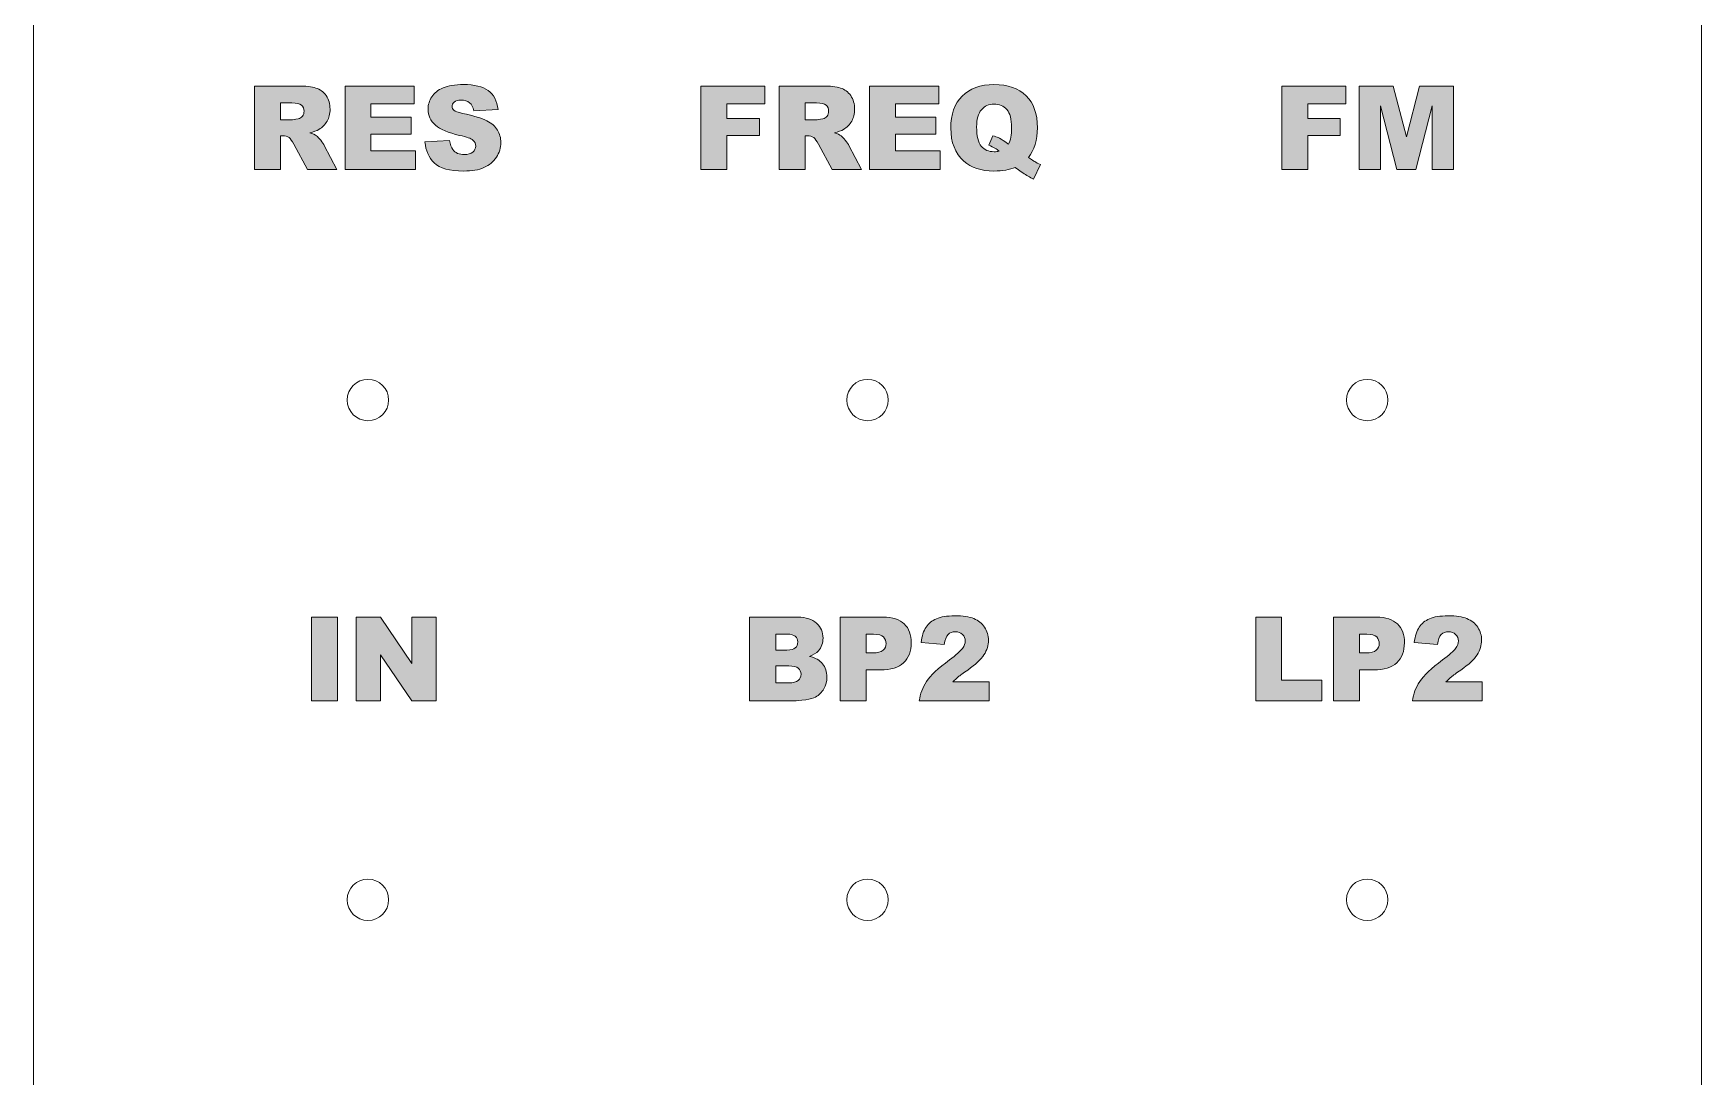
# Model space of a CAD drawing. Header units: inches. Extents: x 85 to 125, y -208 to -80.
# Drawn here: x 84.81 to 125.11, y -183.13 to -157.93 of the extents above; entities that cross this region are included whole.
import ezdxf

# ---------------------------------------------------------------- set-up
doc = ezdxf.new("R2010")
doc.units = ezdxf.units.IN
doc.header["$MEASUREMENT"] = 0
doc.layers.add('cut rectangle', color=7, linetype='Continuous')
doc.layers.add('drawing', color=7, linetype='Continuous')

# ---------------------------------------------------------------- blocks, each defined once
blk = doc.blocks.new('block 7')
at = {"layer": 'drawing', "true_color": 0x1c1c1b}
h = blk.add_hatch(color=250, dxfattribs=at)
h.dxf.hatch_style = 2
h.paths.add_polyline_path([(91.528, -172.034), (92.153, -172.034), (92.153, -174.054), (91.528, -174.054)])
h = blk.add_hatch(color=250, dxfattribs=at)
h.dxf.hatch_style = 2
h.paths.add_polyline_path([(92.605, -172.034), (93.188, -172.034), (93.949, -173.152), (93.949, -172.034), (94.537, -172.034), (94.537, -174.054), (93.949, -174.054), (93.192, -172.945), (93.192, -174.054), (92.605, -174.054)])
at = {"layer": 'drawing', "lineweight": 0}
for points in [[(91.528, -172.034), (92.153, -172.034), (92.153, -174.054), (91.528, -174.054), (91.528, -172.034)], [(92.605, -172.034), (93.188, -172.034), (93.949, -173.152), (93.949, -172.034), (94.537, -172.034), (94.537, -174.054), (93.949, -174.054), (93.192, -172.945), (93.192, -174.054), (92.605, -174.054), (92.605, -172.034)]]:
    blk.add_lwpolyline(points, dxfattribs=at)
blk = doc.blocks.new('block 8')
at = {"layer": 'drawing', "true_color": 0x1c1c1b}
h = blk.add_hatch(color=250, dxfattribs=at)
h.dxf.hatch_style = 2
edge = h.paths.add_edge_path()
edge.add_spline(control_points=[(102.108, -172.034), (102.108, -172.034), (103.277, -172.034), (103.277, -172.034), (103.472, -172.034), (103.621, -172.083), (103.726, -172.179), (103.83, -172.275), (103.882, -172.395), (103.882, -172.537), (103.882, -172.657), (103.845, -172.759), (103.77, -172.845), (103.721, -172.901), (103.648, -172.947), (103.553, -172.98), (103.698, -173.014), (103.805, -173.074), (103.873, -173.159), (103.941, -173.245), (103.976, -173.351), (103.976, -173.48), (103.976, -173.585), (103.951, -173.679), (103.903, -173.762), (103.854, -173.846), (103.787, -173.912), (103.703, -173.961), (103.651, -173.991), (103.571, -174.013), (103.466, -174.027), (103.325, -174.045), (103.232, -174.054), (103.186, -174.054), (103.186, -174.054), (102.108, -174.054), (102.108, -174.054), (102.108, -174.054), (102.108, -172.034), (102.108, -172.034)], knot_values=[0, 0, 0, 0, 1, 1, 1, 2, 2, 2, 3, 3, 3, 4, 4, 4, 5, 5, 5, 6, 6, 6, 7, 7, 7, 8, 8, 8, 9, 9, 9, 10, 10, 10, 11, 11, 11, 12, 12, 12, 13, 13, 13, 13], degree=3, periodic=1)
edge = h.paths.add_edge_path()
edge.add_spline(control_points=[(102.738, -172.827), (102.738, -172.827), (103.01, -172.827), (103.01, -172.827), (103.107, -172.827), (103.175, -172.81), (103.213, -172.776), (103.251, -172.743), (103.27, -172.694), (103.27, -172.631), (103.27, -172.572), (103.251, -172.526), (103.213, -172.493), (103.175, -172.46), (103.108, -172.444), (103.014, -172.444), (103.014, -172.444), (102.738, -172.444), (102.738, -172.444), (102.738, -172.444), (102.738, -172.827), (102.738, -172.827)], knot_values=[0, 0, 0, 0, 1, 1, 1, 2, 2, 2, 3, 3, 3, 4, 4, 4, 5, 5, 5, 6, 6, 6, 7, 7, 7, 7], degree=3, periodic=1)
edge = h.paths.add_edge_path()
edge.add_spline(control_points=[(102.738, -173.62), (102.738, -173.62), (103.057, -173.62), (103.057, -173.62), (103.164, -173.62), (103.24, -173.601), (103.284, -173.563), (103.328, -173.525), (103.35, -173.474), (103.35, -173.41), (103.35, -173.35), (103.328, -173.302), (103.285, -173.266), (103.241, -173.229), (103.165, -173.211), (103.055, -173.211), (103.055, -173.211), (102.738, -173.211), (102.738, -173.211), (102.738, -173.211), (102.738, -173.62), (102.738, -173.62)], knot_values=[0, 0, 0, 0, 1, 1, 1, 2, 2, 2, 3, 3, 3, 4, 4, 4, 5, 5, 5, 6, 6, 6, 7, 7, 7, 7], degree=3, periodic=1)
h = blk.add_hatch(color=250, dxfattribs=at)
h.dxf.hatch_style = 2
edge = h.paths.add_edge_path()
edge.add_spline(control_points=[(104.3, -172.034), (104.3, -172.034), (105.337, -172.034), (105.337, -172.034), (105.563, -172.034), (105.733, -172.088), (105.845, -172.196), (105.958, -172.303), (106.014, -172.456), (106.014, -172.654), (106.014, -172.858), (105.953, -173.018), (105.83, -173.133), (105.707, -173.247), (105.52, -173.305), (105.268, -173.305), (105.268, -173.305), (104.927, -173.305), (104.927, -173.305), (104.927, -173.305), (104.927, -174.054), (104.927, -174.054), (104.927, -174.054), (104.3, -174.054), (104.3, -174.054), (104.3, -174.054), (104.3, -172.034), (104.3, -172.034)], knot_values=[0, 0, 0, 0, 1, 1, 1, 2, 2, 2, 3, 3, 3, 4, 4, 4, 5, 5, 5, 6, 6, 6, 7, 7, 7, 8, 8, 8, 9, 9, 9, 9], degree=3, periodic=1)
edge = h.paths.add_edge_path()
edge.add_spline(control_points=[(104.927, -172.896), (104.927, -172.896), (105.08, -172.896), (105.08, -172.896), (105.2, -172.896), (105.284, -172.875), (105.333, -172.833), (105.382, -172.791), (105.406, -172.737), (105.406, -172.672), (105.406, -172.609), (105.385, -172.555), (105.343, -172.511), (105.301, -172.467), (105.221, -172.445), (105.104, -172.445), (105.104, -172.445), (104.927, -172.445), (104.927, -172.445), (104.927, -172.445), (104.927, -172.896), (104.927, -172.896)], knot_values=[0, 0, 0, 0, 1, 1, 1, 2, 2, 2, 3, 3, 3, 4, 4, 4, 5, 5, 5, 6, 6, 6, 7, 7, 7, 7], degree=3, periodic=1)
h = blk.add_hatch(color=250, dxfattribs=at)
h.dxf.hatch_style = 2
edge = h.paths.add_edge_path()
edge.add_spline(control_points=[(107.892, -174.054), (107.892, -174.054), (106.208, -174.054), (106.208, -174.054), (106.227, -173.888), (106.286, -173.732), (106.384, -173.585), (106.482, -173.439), (106.665, -173.266), (106.934, -173.066), (107.099, -172.944), (107.204, -172.851), (107.25, -172.788), (107.296, -172.725), (107.319, -172.664), (107.319, -172.608), (107.319, -172.546), (107.296, -172.494), (107.251, -172.45), (107.205, -172.406), (107.148, -172.384), (107.079, -172.384), (107.007, -172.384), (106.949, -172.407), (106.903, -172.452), (106.858, -172.497), (106.828, -172.576), (106.812, -172.69), (106.812, -172.69), (106.25, -172.645), (106.25, -172.645), (106.272, -172.487), (106.312, -172.363), (106.371, -172.275), (106.43, -172.186), (106.513, -172.118), (106.62, -172.071), (106.727, -172.024), (106.875, -172), (107.064, -172), (107.262, -172), (107.415, -172.022), (107.525, -172.067), (107.635, -172.112), (107.721, -172.181), (107.784, -172.275), (107.847, -172.368), (107.878, -172.473), (107.878, -172.588), (107.878, -172.711), (107.843, -172.829), (107.77, -172.941), (107.698, -173.053), (107.567, -173.176), (107.377, -173.31), (107.264, -173.389), (107.188, -173.443), (107.15, -173.474), (107.112, -173.506), (107.067, -173.546), (107.016, -173.597), (107.016, -173.597), (107.892, -173.597), (107.892, -173.597), (107.892, -173.597), (107.892, -174.054), (107.892, -174.054)], knot_values=[0, 0, 0, 0, 1, 1, 1, 2, 2, 2, 3, 3, 3, 4, 4, 4, 5, 5, 5, 6, 6, 6, 7, 7, 7, 8, 8, 8, 9, 9, 9, 10, 10, 10, 11, 11, 11, 12, 12, 12, 13, 13, 13, 14, 14, 14, 15, 15, 15, 16, 16, 16, 17, 17, 17, 18, 18, 18, 19, 19, 19, 20, 20, 20, 21, 21, 21, 22, 22, 22, 22], degree=3, periodic=1)
at = {"layer": 'drawing', "lineweight": 0}
for points, knots in [([(102.108, -172.034), (102.108, -172.034), (103.277, -172.034), (103.277, -172.034), (103.472, -172.034), (103.621, -172.083), (103.726, -172.179), (103.83, -172.275), (103.882, -172.395), (103.882, -172.537), (103.882, -172.657), (103.845, -172.759), (103.77, -172.845), (103.721, -172.901), (103.648, -172.947), (103.553, -172.98), (103.698, -173.014), (103.805, -173.074), (103.873, -173.159), (103.941, -173.245), (103.976, -173.351), (103.976, -173.48), (103.976, -173.585), (103.951, -173.679), (103.903, -173.762), (103.854, -173.846), (103.787, -173.912), (103.703, -173.961), (103.651, -173.991), (103.571, -174.013), (103.466, -174.027), (103.325, -174.045), (103.232, -174.054), (103.186, -174.054), (103.186, -174.054), (102.108, -174.054), (102.108, -174.054), (102.108, -174.054), (102.108, -172.034), (102.108, -172.034)], [0, 0, 0, 0, 1, 1, 1, 2, 2, 2, 3, 3, 3, 4, 4, 4, 5, 5, 5, 6, 6, 6, 7, 7, 7, 8, 8, 8, 9, 9, 9, 10, 10, 10, 11, 11, 11, 12, 12, 12, 13, 13, 13, 13]), ([(104.3, -172.034), (104.3, -172.034), (105.337, -172.034), (105.337, -172.034), (105.563, -172.034), (105.733, -172.088), (105.845, -172.196), (105.958, -172.303), (106.014, -172.456), (106.014, -172.654), (106.014, -172.858), (105.953, -173.018), (105.83, -173.133), (105.707, -173.247), (105.52, -173.305), (105.268, -173.305), (105.268, -173.305), (104.927, -173.305), (104.927, -173.305), (104.927, -173.305), (104.927, -174.054), (104.927, -174.054), (104.927, -174.054), (104.3, -174.054), (104.3, -174.054), (104.3, -174.054), (104.3, -172.034), (104.3, -172.034)], [0, 0, 0, 0, 1, 1, 1, 2, 2, 2, 3, 3, 3, 4, 4, 4, 5, 5, 5, 6, 6, 6, 7, 7, 7, 8, 8, 8, 9, 9, 9, 9]), ([(107.892, -174.054), (107.892, -174.054), (106.208, -174.054), (106.208, -174.054), (106.227, -173.888), (106.286, -173.732), (106.384, -173.585), (106.482, -173.439), (106.665, -173.266), (106.934, -173.066), (107.099, -172.944), (107.204, -172.851), (107.25, -172.788), (107.296, -172.725), (107.319, -172.664), (107.319, -172.608), (107.319, -172.546), (107.296, -172.494), (107.251, -172.45), (107.205, -172.406), (107.148, -172.384), (107.079, -172.384), (107.007, -172.384), (106.949, -172.407), (106.903, -172.452), (106.858, -172.497), (106.828, -172.576), (106.812, -172.69), (106.812, -172.69), (106.25, -172.645), (106.25, -172.645), (106.272, -172.487), (106.312, -172.363), (106.371, -172.275), (106.43, -172.186), (106.513, -172.118), (106.62, -172.071), (106.727, -172.024), (106.875, -172), (107.064, -172), (107.262, -172), (107.415, -172.022), (107.525, -172.067), (107.635, -172.112), (107.721, -172.181), (107.784, -172.275), (107.847, -172.368), (107.878, -172.473), (107.878, -172.588), (107.878, -172.711), (107.843, -172.829), (107.77, -172.941), (107.698, -173.053), (107.567, -173.176), (107.377, -173.31), (107.264, -173.389), (107.188, -173.443), (107.15, -173.474), (107.112, -173.506), (107.067, -173.546), (107.016, -173.597), (107.016, -173.597), (107.892, -173.597), (107.892, -173.597), (107.892, -173.597), (107.892, -174.054), (107.892, -174.054)], [0, 0, 0, 0, 1, 1, 1, 2, 2, 2, 3, 3, 3, 4, 4, 4, 5, 5, 5, 6, 6, 6, 7, 7, 7, 8, 8, 8, 9, 9, 9, 10, 10, 10, 11, 11, 11, 12, 12, 12, 13, 13, 13, 14, 14, 14, 15, 15, 15, 16, 16, 16, 17, 17, 17, 18, 18, 18, 19, 19, 19, 20, 20, 20, 21, 21, 21, 22, 22, 22, 22]), ([(102.738, -172.827), (102.738, -172.827), (103.01, -172.827), (103.01, -172.827), (103.107, -172.827), (103.175, -172.81), (103.213, -172.776), (103.251, -172.743), (103.27, -172.694), (103.27, -172.631), (103.27, -172.572), (103.251, -172.526), (103.213, -172.493), (103.175, -172.46), (103.108, -172.444), (103.014, -172.444), (103.014, -172.444), (102.738, -172.444), (102.738, -172.444), (102.738, -172.444), (102.738, -172.827), (102.738, -172.827)], [0, 0, 0, 0, 1, 1, 1, 2, 2, 2, 3, 3, 3, 4, 4, 4, 5, 5, 5, 6, 6, 6, 7, 7, 7, 7]), ([(104.927, -172.896), (104.927, -172.896), (105.08, -172.896), (105.08, -172.896), (105.2, -172.896), (105.284, -172.875), (105.333, -172.833), (105.382, -172.791), (105.406, -172.737), (105.406, -172.672), (105.406, -172.609), (105.385, -172.555), (105.343, -172.511), (105.301, -172.467), (105.221, -172.445), (105.104, -172.445), (105.104, -172.445), (104.927, -172.445), (104.927, -172.445), (104.927, -172.445), (104.927, -172.896), (104.927, -172.896)], [0, 0, 0, 0, 1, 1, 1, 2, 2, 2, 3, 3, 3, 4, 4, 4, 5, 5, 5, 6, 6, 6, 7, 7, 7, 7]), ([(102.738, -173.62), (102.738, -173.62), (103.057, -173.62), (103.057, -173.62), (103.164, -173.62), (103.24, -173.601), (103.284, -173.563), (103.328, -173.525), (103.35, -173.474), (103.35, -173.41), (103.35, -173.35), (103.328, -173.302), (103.285, -173.266), (103.241, -173.229), (103.165, -173.211), (103.055, -173.211), (103.055, -173.211), (102.738, -173.211), (102.738, -173.211), (102.738, -173.211), (102.738, -173.62), (102.738, -173.62)], [0, 0, 0, 0, 1, 1, 1, 2, 2, 2, 3, 3, 3, 4, 4, 4, 5, 5, 5, 6, 6, 6, 7, 7, 7, 7])]:
    blk.add_open_spline(points, degree=3, knots=knots, dxfattribs=at)
blk = doc.blocks.new('block 9')
at = {"layer": 'drawing', "true_color": 0x1c1c1b}
h = blk.add_hatch(color=250, dxfattribs=at)
h.dxf.hatch_style = 2
h.paths.add_polyline_path([(114.334, -172.034), (114.958, -172.034), (114.958, -173.557), (115.932, -173.557), (115.932, -174.054), (114.334, -174.054)])
h = blk.add_hatch(color=250, dxfattribs=at)
h.dxf.hatch_style = 2
edge = h.paths.add_edge_path()
edge.add_spline(control_points=[(116.213, -172.034), (116.213, -172.034), (117.251, -172.034), (117.251, -172.034), (117.477, -172.034), (117.647, -172.088), (117.759, -172.196), (117.872, -172.303), (117.928, -172.456), (117.928, -172.654), (117.928, -172.858), (117.866, -173.018), (117.744, -173.133), (117.621, -173.247), (117.434, -173.305), (117.182, -173.305), (117.182, -173.305), (116.84, -173.305), (116.84, -173.305), (116.84, -173.305), (116.84, -174.054), (116.84, -174.054), (116.84, -174.054), (116.213, -174.054), (116.213, -174.054), (116.213, -174.054), (116.213, -172.034), (116.213, -172.034)], knot_values=[0, 0, 0, 0, 1, 1, 1, 2, 2, 2, 3, 3, 3, 4, 4, 4, 5, 5, 5, 6, 6, 6, 7, 7, 7, 8, 8, 8, 9, 9, 9, 9], degree=3, periodic=1)
edge = h.paths.add_edge_path()
edge.add_spline(control_points=[(116.84, -172.896), (116.84, -172.896), (116.993, -172.896), (116.993, -172.896), (117.114, -172.896), (117.198, -172.875), (117.247, -172.833), (117.296, -172.791), (117.32, -172.737), (117.32, -172.672), (117.32, -172.609), (117.299, -172.555), (117.257, -172.511), (117.215, -172.467), (117.135, -172.445), (117.018, -172.445), (117.018, -172.445), (116.84, -172.445), (116.84, -172.445), (116.84, -172.445), (116.84, -172.896), (116.84, -172.896)], knot_values=[0, 0, 0, 0, 1, 1, 1, 2, 2, 2, 3, 3, 3, 4, 4, 4, 5, 5, 5, 6, 6, 6, 7, 7, 7, 7], degree=3, periodic=1)
h = blk.add_hatch(color=250, dxfattribs=at)
h.dxf.hatch_style = 2
edge = h.paths.add_edge_path()
edge.add_spline(control_points=[(119.806, -174.054), (119.806, -174.054), (118.122, -174.054), (118.122, -174.054), (118.141, -173.888), (118.2, -173.732), (118.298, -173.585), (118.396, -173.439), (118.579, -173.266), (118.848, -173.066), (119.013, -172.944), (119.118, -172.851), (119.164, -172.788), (119.21, -172.725), (119.233, -172.664), (119.233, -172.608), (119.233, -172.546), (119.21, -172.494), (119.164, -172.45), (119.119, -172.406), (119.062, -172.384), (118.993, -172.384), (118.921, -172.384), (118.863, -172.407), (118.817, -172.452), (118.772, -172.497), (118.741, -172.576), (118.726, -172.69), (118.726, -172.69), (118.163, -172.645), (118.163, -172.645), (118.185, -172.487), (118.226, -172.363), (118.285, -172.275), (118.344, -172.186), (118.427, -172.118), (118.533, -172.071), (118.64, -172.024), (118.789, -172), (118.978, -172), (119.175, -172), (119.329, -172.022), (119.439, -172.067), (119.549, -172.112), (119.635, -172.181), (119.698, -172.275), (119.761, -172.368), (119.792, -172.473), (119.792, -172.588), (119.792, -172.711), (119.756, -172.829), (119.684, -172.941), (119.612, -173.053), (119.481, -173.176), (119.291, -173.31), (119.178, -173.389), (119.102, -173.443), (119.064, -173.474), (119.026, -173.506), (118.981, -173.546), (118.93, -173.597), (118.93, -173.597), (119.806, -173.597), (119.806, -173.597), (119.806, -173.597), (119.806, -174.054), (119.806, -174.054)], knot_values=[0, 0, 0, 0, 1, 1, 1, 2, 2, 2, 3, 3, 3, 4, 4, 4, 5, 5, 5, 6, 6, 6, 7, 7, 7, 8, 8, 8, 9, 9, 9, 10, 10, 10, 11, 11, 11, 12, 12, 12, 13, 13, 13, 14, 14, 14, 15, 15, 15, 16, 16, 16, 17, 17, 17, 18, 18, 18, 19, 19, 19, 20, 20, 20, 21, 21, 21, 22, 22, 22, 22], degree=3, periodic=1)
at = {"layer": 'drawing', "lineweight": 0}
blk.add_lwpolyline([(114.334, -172.034), (114.958, -172.034), (114.958, -173.557), (115.932, -173.557), (115.932, -174.054), (114.334, -174.054), (114.334, -172.034)], dxfattribs=at)
for points, knots in [([(116.213, -172.034), (116.213, -172.034), (117.251, -172.034), (117.251, -172.034), (117.477, -172.034), (117.647, -172.088), (117.759, -172.196), (117.872, -172.303), (117.928, -172.456), (117.928, -172.654), (117.928, -172.858), (117.866, -173.018), (117.744, -173.133), (117.621, -173.247), (117.434, -173.305), (117.182, -173.305), (117.182, -173.305), (116.84, -173.305), (116.84, -173.305), (116.84, -173.305), (116.84, -174.054), (116.84, -174.054), (116.84, -174.054), (116.213, -174.054), (116.213, -174.054), (116.213, -174.054), (116.213, -172.034), (116.213, -172.034)], [0, 0, 0, 0, 1, 1, 1, 2, 2, 2, 3, 3, 3, 4, 4, 4, 5, 5, 5, 6, 6, 6, 7, 7, 7, 8, 8, 8, 9, 9, 9, 9]), ([(119.806, -174.054), (119.806, -174.054), (118.122, -174.054), (118.122, -174.054), (118.141, -173.888), (118.2, -173.732), (118.298, -173.585), (118.396, -173.439), (118.579, -173.266), (118.848, -173.066), (119.013, -172.944), (119.118, -172.851), (119.164, -172.788), (119.21, -172.725), (119.233, -172.664), (119.233, -172.608), (119.233, -172.546), (119.21, -172.494), (119.164, -172.45), (119.119, -172.406), (119.062, -172.384), (118.993, -172.384), (118.921, -172.384), (118.863, -172.407), (118.817, -172.452), (118.772, -172.497), (118.741, -172.576), (118.726, -172.69), (118.726, -172.69), (118.163, -172.645), (118.163, -172.645), (118.185, -172.487), (118.226, -172.363), (118.285, -172.275), (118.344, -172.186), (118.427, -172.118), (118.533, -172.071), (118.64, -172.024), (118.789, -172), (118.978, -172), (119.175, -172), (119.329, -172.022), (119.439, -172.067), (119.549, -172.112), (119.635, -172.181), (119.698, -172.275), (119.761, -172.368), (119.792, -172.473), (119.792, -172.588), (119.792, -172.711), (119.756, -172.829), (119.684, -172.941), (119.612, -173.053), (119.481, -173.176), (119.291, -173.31), (119.178, -173.389), (119.102, -173.443), (119.064, -173.474), (119.026, -173.506), (118.981, -173.546), (118.93, -173.597), (118.93, -173.597), (119.806, -173.597), (119.806, -173.597), (119.806, -173.597), (119.806, -174.054), (119.806, -174.054)], [0, 0, 0, 0, 1, 1, 1, 2, 2, 2, 3, 3, 3, 4, 4, 4, 5, 5, 5, 6, 6, 6, 7, 7, 7, 8, 8, 8, 9, 9, 9, 10, 10, 10, 11, 11, 11, 12, 12, 12, 13, 13, 13, 14, 14, 14, 15, 15, 15, 16, 16, 16, 17, 17, 17, 18, 18, 18, 19, 19, 19, 20, 20, 20, 21, 21, 21, 22, 22, 22, 22]), ([(116.84, -172.896), (116.84, -172.896), (116.993, -172.896), (116.993, -172.896), (117.114, -172.896), (117.198, -172.875), (117.247, -172.833), (117.296, -172.791), (117.32, -172.737), (117.32, -172.672), (117.32, -172.609), (117.299, -172.555), (117.257, -172.511), (117.215, -172.467), (117.135, -172.445), (117.018, -172.445), (117.018, -172.445), (116.84, -172.445), (116.84, -172.445), (116.84, -172.445), (116.84, -172.896), (116.84, -172.896)], [0, 0, 0, 0, 1, 1, 1, 2, 2, 2, 3, 3, 3, 4, 4, 4, 5, 5, 5, 6, 6, 6, 7, 7, 7, 7])]:
    blk.add_open_spline(points, degree=3, knots=knots, dxfattribs=at)
blk = doc.blocks.new('block 42')
at = {"layer": 'cut rectangle', "true_color": 0x1c1c1b}
h = blk.add_hatch(color=250, dxfattribs=at)
h.dxf.hatch_style = 2
edge = h.paths.add_edge_path()
edge.add_spline(control_points=[(94.266, -160.555), (94.266, -160.555), (94.859, -160.517), (94.859, -160.517), (94.872, -160.614), (94.899, -160.687), (94.938, -160.738), (95.002, -160.819), (95.094, -160.86), (95.214, -160.86), (95.303, -160.86), (95.371, -160.839), (95.42, -160.798), (95.468, -160.756), (95.492, -160.708), (95.492, -160.652), (95.492, -160.6), (95.469, -160.553), (95.423, -160.512), (95.377, -160.47), (95.271, -160.432), (95.103, -160.395), (94.83, -160.333), (94.634, -160.251), (94.518, -160.149), (94.4, -160.047), (94.341, -159.918), (94.341, -159.759), (94.341, -159.656), (94.372, -159.558), (94.432, -159.465), (94.492, -159.373), (94.582, -159.3), (94.703, -159.247), (94.824, -159.195), (94.99, -159.168), (95.2, -159.168), (95.458, -159.168), (95.655, -159.216), (95.79, -159.312), (95.926, -159.408), (96.007, -159.561), (96.032, -159.77), (96.032, -159.77), (95.444, -159.805), (95.444, -159.805), (95.428, -159.714), (95.395, -159.648), (95.345, -159.606), (95.295, -159.565), (95.226, -159.544), (95.138, -159.544), (95.065, -159.544), (95.011, -159.56), (94.974, -159.591), (94.937, -159.621), (94.919, -159.659), (94.919, -159.703), (94.919, -159.735), (94.934, -159.764), (94.964, -159.79), (94.994, -159.816), (95.063, -159.841), (95.174, -159.864), (95.447, -159.923), (95.642, -159.982), (95.76, -160.043), (95.878, -160.103), (95.964, -160.177), (96.018, -160.267), (96.071, -160.356), (96.098, -160.455), (96.098, -160.566), (96.098, -160.695), (96.063, -160.815), (95.991, -160.924), (95.919, -161.033), (95.819, -161.116), (95.69, -161.173), (95.562, -161.229), (95.4, -161.257), (95.204, -161.257), (94.86, -161.257), (94.622, -161.191), (94.49, -161.059), (94.358, -160.927), (94.283, -160.758), (94.266, -160.555)], knot_values=[0, 0, 0, 0, 1, 1, 1, 2, 2, 2, 3, 3, 3, 4, 4, 4, 5, 5, 5, 6, 6, 6, 7, 7, 7, 8, 8, 8, 9, 9, 9, 10, 10, 10, 11, 11, 11, 12, 12, 12, 13, 13, 13, 14, 14, 14, 15, 15, 15, 16, 16, 16, 17, 17, 17, 18, 18, 18, 19, 19, 19, 20, 20, 20, 21, 21, 21, 22, 22, 22, 23, 23, 23, 24, 24, 24, 25, 25, 25, 26, 26, 26, 27, 27, 27, 28, 28, 28, 29, 29, 29, 29], degree=3, periodic=1)
h = blk.add_hatch(color=250, dxfattribs=at)
h.dxf.hatch_style = 2
edge = h.paths.add_edge_path()
edge.add_spline(control_points=[(90.149, -161.223), (90.149, -161.223), (90.149, -159.203), (90.149, -159.203), (90.149, -159.203), (91.19, -159.203), (91.19, -159.203), (91.383, -159.203), (91.53, -159.219), (91.632, -159.252), (91.734, -159.285), (91.816, -159.347), (91.879, -159.436), (91.941, -159.526), (91.973, -159.635), (91.973, -159.764), (91.973, -159.876), (91.949, -159.972), (91.901, -160.054), (91.853, -160.135), (91.787, -160.201), (91.704, -160.251), (91.65, -160.283), (91.577, -160.31), (91.484, -160.331), (91.559, -160.356), (91.613, -160.381), (91.647, -160.406), (91.67, -160.422), (91.703, -160.458), (91.747, -160.512), (91.79, -160.566), (91.82, -160.608), (91.834, -160.638), (91.834, -160.638), (92.136, -161.223), (92.136, -161.223), (92.136, -161.223), (91.431, -161.223), (91.431, -161.223), (91.431, -161.223), (91.097, -160.606), (91.097, -160.606), (91.055, -160.526), (91.018, -160.474), (90.984, -160.45), (90.939, -160.418), (90.889, -160.403), (90.831, -160.403), (90.831, -160.403), (90.776, -160.403), (90.776, -160.403), (90.776, -160.403), (90.776, -161.223), (90.776, -161.223), (90.776, -161.223), (90.149, -161.223), (90.149, -161.223)], knot_values=[0, 0, 0, 0, 1, 1, 1, 2, 2, 2, 3, 3, 3, 4, 4, 4, 5, 5, 5, 6, 6, 6, 7, 7, 7, 8, 8, 8, 9, 9, 9, 10, 10, 10, 11, 11, 11, 12, 12, 12, 13, 13, 13, 14, 14, 14, 15, 15, 15, 16, 16, 16, 17, 17, 17, 18, 18, 18, 19, 19, 19, 19], degree=3, periodic=1)
edge = h.paths.add_edge_path()
edge.add_spline(control_points=[(90.776, -160.021), (90.776, -160.021), (91.04, -160.021), (91.04, -160.021), (91.068, -160.021), (91.123, -160.012), (91.205, -159.994), (91.246, -159.985), (91.28, -159.964), (91.306, -159.93), (91.332, -159.896), (91.346, -159.857), (91.346, -159.813), (91.346, -159.748), (91.325, -159.698), (91.283, -159.663), (91.242, -159.628), (91.164, -159.611), (91.051, -159.611), (91.051, -159.611), (90.776, -159.611), (90.776, -159.611), (90.776, -159.611), (90.776, -160.021), (90.776, -160.021)], knot_values=[0, 0, 0, 0, 1, 1, 1, 2, 2, 2, 3, 3, 3, 4, 4, 4, 5, 5, 5, 6, 6, 6, 7, 7, 7, 8, 8, 8, 8], degree=3, periodic=1)
h = blk.add_hatch(color=250, dxfattribs=at)
h.dxf.hatch_style = 2
h.paths.add_polyline_path([(92.335, -159.203), (94.008, -159.203), (94.008, -159.634), (92.961, -159.634), (92.961, -159.955), (93.932, -159.955), (93.932, -160.367), (92.961, -160.367), (92.961, -160.765), (94.038, -160.765), (94.038, -161.223), (92.335, -161.223)])
at = {"layer": 'cut rectangle', "lineweight": 0}
blk.add_lwpolyline([(92.335, -159.203), (94.008, -159.203), (94.008, -159.634), (92.961, -159.634), (92.961, -159.955), (93.932, -159.955), (93.932, -160.367), (92.961, -160.367), (92.961, -160.765), (94.038, -160.765), (94.038, -161.223), (92.335, -161.223), (92.335, -159.203)], dxfattribs=at)
for points, knots in [([(94.266, -160.555), (94.266, -160.555), (94.859, -160.517), (94.859, -160.517), (94.872, -160.614), (94.899, -160.687), (94.938, -160.738), (95.002, -160.819), (95.094, -160.86), (95.214, -160.86), (95.303, -160.86), (95.371, -160.839), (95.42, -160.798), (95.468, -160.756), (95.492, -160.708), (95.492, -160.652), (95.492, -160.6), (95.469, -160.553), (95.423, -160.512), (95.377, -160.47), (95.271, -160.432), (95.103, -160.395), (94.83, -160.333), (94.634, -160.251), (94.518, -160.149), (94.4, -160.047), (94.341, -159.918), (94.341, -159.759), (94.341, -159.656), (94.372, -159.558), (94.432, -159.465), (94.492, -159.373), (94.582, -159.3), (94.703, -159.247), (94.824, -159.195), (94.99, -159.168), (95.2, -159.168), (95.458, -159.168), (95.655, -159.216), (95.79, -159.312), (95.926, -159.408), (96.007, -159.561), (96.032, -159.77), (96.032, -159.77), (95.444, -159.805), (95.444, -159.805), (95.428, -159.714), (95.395, -159.648), (95.345, -159.606), (95.295, -159.565), (95.226, -159.544), (95.138, -159.544), (95.065, -159.544), (95.011, -159.56), (94.974, -159.591), (94.937, -159.621), (94.919, -159.659), (94.919, -159.703), (94.919, -159.735), (94.934, -159.764), (94.964, -159.79), (94.994, -159.816), (95.063, -159.841), (95.174, -159.864), (95.447, -159.923), (95.642, -159.982), (95.76, -160.043), (95.878, -160.103), (95.964, -160.177), (96.018, -160.267), (96.071, -160.356), (96.098, -160.455), (96.098, -160.566), (96.098, -160.695), (96.063, -160.815), (95.991, -160.924), (95.919, -161.033), (95.819, -161.116), (95.69, -161.173), (95.562, -161.229), (95.4, -161.257), (95.204, -161.257), (94.86, -161.257), (94.622, -161.191), (94.49, -161.059), (94.358, -160.927), (94.283, -160.758), (94.266, -160.555)], [0, 0, 0, 0, 1, 1, 1, 2, 2, 2, 3, 3, 3, 4, 4, 4, 5, 5, 5, 6, 6, 6, 7, 7, 7, 8, 8, 8, 9, 9, 9, 10, 10, 10, 11, 11, 11, 12, 12, 12, 13, 13, 13, 14, 14, 14, 15, 15, 15, 16, 16, 16, 17, 17, 17, 18, 18, 18, 19, 19, 19, 20, 20, 20, 21, 21, 21, 22, 22, 22, 23, 23, 23, 24, 24, 24, 25, 25, 25, 26, 26, 26, 27, 27, 27, 28, 28, 28, 29, 29, 29, 29]), ([(90.149, -161.223), (90.149, -161.223), (90.149, -159.203), (90.149, -159.203), (90.149, -159.203), (91.19, -159.203), (91.19, -159.203), (91.383, -159.203), (91.53, -159.219), (91.632, -159.252), (91.734, -159.285), (91.816, -159.347), (91.879, -159.436), (91.941, -159.526), (91.973, -159.635), (91.973, -159.764), (91.973, -159.876), (91.949, -159.972), (91.901, -160.054), (91.853, -160.135), (91.787, -160.201), (91.704, -160.251), (91.65, -160.283), (91.577, -160.31), (91.484, -160.331), (91.559, -160.356), (91.613, -160.381), (91.647, -160.406), (91.67, -160.422), (91.703, -160.458), (91.747, -160.512), (91.79, -160.566), (91.82, -160.608), (91.834, -160.638), (91.834, -160.638), (92.136, -161.223), (92.136, -161.223), (92.136, -161.223), (91.431, -161.223), (91.431, -161.223), (91.431, -161.223), (91.097, -160.606), (91.097, -160.606), (91.055, -160.526), (91.018, -160.474), (90.984, -160.45), (90.939, -160.418), (90.889, -160.403), (90.831, -160.403), (90.831, -160.403), (90.776, -160.403), (90.776, -160.403), (90.776, -160.403), (90.776, -161.223), (90.776, -161.223), (90.776, -161.223), (90.149, -161.223), (90.149, -161.223)], [0, 0, 0, 0, 1, 1, 1, 2, 2, 2, 3, 3, 3, 4, 4, 4, 5, 5, 5, 6, 6, 6, 7, 7, 7, 8, 8, 8, 9, 9, 9, 10, 10, 10, 11, 11, 11, 12, 12, 12, 13, 13, 13, 14, 14, 14, 15, 15, 15, 16, 16, 16, 17, 17, 17, 18, 18, 18, 19, 19, 19, 19]), ([(90.776, -160.021), (90.776, -160.021), (91.04, -160.021), (91.04, -160.021), (91.068, -160.021), (91.123, -160.012), (91.205, -159.994), (91.246, -159.985), (91.28, -159.964), (91.306, -159.93), (91.332, -159.896), (91.346, -159.857), (91.346, -159.813), (91.346, -159.748), (91.325, -159.698), (91.283, -159.663), (91.242, -159.628), (91.164, -159.611), (91.051, -159.611), (91.051, -159.611), (90.776, -159.611), (90.776, -159.611), (90.776, -159.611), (90.776, -160.021), (90.776, -160.021)], [0, 0, 0, 0, 1, 1, 1, 2, 2, 2, 3, 3, 3, 4, 4, 4, 5, 5, 5, 6, 6, 6, 7, 7, 7, 8, 8, 8, 8])]:
    blk.add_open_spline(points, degree=3, knots=knots, dxfattribs=at)
blk = doc.blocks.new('block 43')
at = {"layer": 'cut rectangle', "true_color": 0x1c1c1b}
h = blk.add_hatch(color=250, dxfattribs=at)
h.dxf.hatch_style = 2
edge = h.paths.add_edge_path()
edge.add_spline(control_points=[(108.842, -160.928), (108.92, -160.982), (108.971, -161.016), (108.995, -161.03), (109.03, -161.05), (109.079, -161.074), (109.139, -161.1), (109.139, -161.1), (108.966, -161.45), (108.966, -161.45), (108.878, -161.408), (108.792, -161.358), (108.707, -161.299), (108.621, -161.241), (108.562, -161.197), (108.527, -161.168), (108.39, -161.227), (108.217, -161.257), (108.009, -161.257), (107.703, -161.257), (107.46, -161.177), (107.283, -161.018), (107.074, -160.828), (106.969, -160.562), (106.969, -160.22), (106.969, -159.887), (107.06, -159.629), (107.244, -159.445), (107.427, -159.26), (107.683, -159.168), (108.012, -159.168), (108.348, -159.168), (108.606, -159.258), (108.789, -159.438), (108.971, -159.619), (109.062, -159.876), (109.062, -160.211), (109.062, -160.51), (108.989, -160.749), (108.842, -160.928)], knot_values=[0, 0, 0, 0, 1, 1, 1, 2, 2, 2, 3, 3, 3, 4, 4, 4, 5, 5, 5, 6, 6, 6, 7, 7, 7, 8, 8, 8, 9, 9, 9, 10, 10, 10, 11, 11, 11, 12, 12, 12, 13, 13, 13, 13], degree=3, periodic=1)
edge = h.paths.add_edge_path()
edge.add_spline(control_points=[(108.363, -160.608), (108.413, -160.519), (108.438, -160.386), (108.438, -160.209), (108.438, -160.005), (108.4, -159.859), (108.324, -159.772), (108.248, -159.685), (108.144, -159.641), (108.011, -159.641), (107.887, -159.641), (107.786, -159.685), (107.709, -159.775), (107.632, -159.864), (107.593, -160.003), (107.593, -160.192), (107.593, -160.413), (107.631, -160.567), (107.706, -160.657), (107.782, -160.746), (107.885, -160.79), (108.016, -160.79), (108.059, -160.79), (108.098, -160.786), (108.136, -160.778), (108.084, -160.727), (108.001, -160.68), (107.888, -160.634), (107.888, -160.634), (107.986, -160.41), (107.986, -160.41), (108.041, -160.42), (108.084, -160.432), (108.115, -160.447), (108.146, -160.462), (108.206, -160.5), (108.295, -160.563), (108.316, -160.578), (108.339, -160.593), (108.363, -160.608)], knot_values=[0, 0, 0, 0, 1, 1, 1, 2, 2, 2, 3, 3, 3, 4, 4, 4, 5, 5, 5, 6, 6, 6, 7, 7, 7, 8, 8, 8, 9, 9, 9, 10, 10, 10, 11, 11, 11, 12, 12, 12, 13, 13, 13, 13], degree=3, periodic=1)
h = blk.add_hatch(color=250, dxfattribs=at)
h.dxf.hatch_style = 2
h.paths.add_polyline_path([(100.934, -159.203), (102.478, -159.203), (102.478, -159.637), (101.561, -159.637), (101.561, -159.99), (102.344, -159.99), (102.344, -160.397), (101.561, -160.397), (101.561, -161.223), (100.934, -161.223)])
h = blk.add_hatch(color=250, dxfattribs=at)
h.dxf.hatch_style = 2
edge = h.paths.add_edge_path()
edge.add_spline(control_points=[(102.822, -161.223), (102.822, -161.223), (102.822, -159.203), (102.822, -159.203), (102.822, -159.203), (103.863, -159.203), (103.863, -159.203), (104.056, -159.203), (104.203, -159.219), (104.305, -159.252), (104.407, -159.285), (104.489, -159.347), (104.552, -159.436), (104.614, -159.526), (104.645, -159.635), (104.645, -159.764), (104.645, -159.876), (104.622, -159.972), (104.574, -160.054), (104.526, -160.135), (104.46, -160.201), (104.377, -160.251), (104.323, -160.283), (104.25, -160.31), (104.157, -160.331), (104.232, -160.356), (104.286, -160.381), (104.32, -160.406), (104.343, -160.422), (104.376, -160.458), (104.42, -160.512), (104.463, -160.566), (104.493, -160.608), (104.507, -160.638), (104.507, -160.638), (104.809, -161.223), (104.809, -161.223), (104.809, -161.223), (104.104, -161.223), (104.104, -161.223), (104.104, -161.223), (103.77, -160.606), (103.77, -160.606), (103.728, -160.526), (103.69, -160.474), (103.657, -160.45), (103.612, -160.418), (103.561, -160.403), (103.504, -160.403), (103.504, -160.403), (103.449, -160.403), (103.449, -160.403), (103.449, -160.403), (103.449, -161.223), (103.449, -161.223), (103.449, -161.223), (102.822, -161.223), (102.822, -161.223)], knot_values=[0, 0, 0, 0, 1, 1, 1, 2, 2, 2, 3, 3, 3, 4, 4, 4, 5, 5, 5, 6, 6, 6, 7, 7, 7, 8, 8, 8, 9, 9, 9, 10, 10, 10, 11, 11, 11, 12, 12, 12, 13, 13, 13, 14, 14, 14, 15, 15, 15, 16, 16, 16, 17, 17, 17, 18, 18, 18, 19, 19, 19, 19], degree=3, periodic=1)
edge = h.paths.add_edge_path()
edge.add_spline(control_points=[(103.449, -160.021), (103.449, -160.021), (103.713, -160.021), (103.713, -160.021), (103.741, -160.021), (103.796, -160.012), (103.878, -159.994), (103.919, -159.985), (103.953, -159.964), (103.979, -159.93), (104.005, -159.896), (104.018, -159.857), (104.018, -159.813), (104.018, -159.748), (103.998, -159.698), (103.956, -159.663), (103.915, -159.628), (103.837, -159.611), (103.724, -159.611), (103.724, -159.611), (103.449, -159.611), (103.449, -159.611), (103.449, -159.611), (103.449, -160.021), (103.449, -160.021)], knot_values=[0, 0, 0, 0, 1, 1, 1, 2, 2, 2, 3, 3, 3, 4, 4, 4, 5, 5, 5, 6, 6, 6, 7, 7, 7, 8, 8, 8, 8], degree=3, periodic=1)
h = blk.add_hatch(color=250, dxfattribs=at)
h.dxf.hatch_style = 2
h.paths.add_polyline_path([(105.008, -159.203), (106.681, -159.203), (106.681, -159.634), (105.634, -159.634), (105.634, -159.955), (106.605, -159.955), (106.605, -160.367), (105.634, -160.367), (105.634, -160.765), (106.711, -160.765), (106.711, -161.223), (105.008, -161.223)])
at = {"layer": 'cut rectangle', "lineweight": 0}
for points in [[(100.934, -159.203), (102.478, -159.203), (102.478, -159.637), (101.561, -159.637), (101.561, -159.99), (102.344, -159.99), (102.344, -160.397), (101.561, -160.397), (101.561, -161.223), (100.934, -161.223), (100.934, -159.203)], [(105.008, -159.203), (106.681, -159.203), (106.681, -159.634), (105.634, -159.634), (105.634, -159.955), (106.605, -159.955), (106.605, -160.367), (105.634, -160.367), (105.634, -160.765), (106.711, -160.765), (106.711, -161.223), (105.008, -161.223), (105.008, -159.203)]]:
    blk.add_lwpolyline(points, dxfattribs=at)
for points, knots in [([(108.842, -160.928), (108.92, -160.982), (108.971, -161.016), (108.995, -161.03), (109.03, -161.05), (109.079, -161.074), (109.139, -161.1), (109.139, -161.1), (108.966, -161.45), (108.966, -161.45), (108.878, -161.408), (108.792, -161.358), (108.707, -161.299), (108.621, -161.241), (108.562, -161.197), (108.527, -161.168), (108.39, -161.227), (108.217, -161.257), (108.009, -161.257), (107.703, -161.257), (107.46, -161.177), (107.283, -161.018), (107.074, -160.828), (106.969, -160.562), (106.969, -160.22), (106.969, -159.887), (107.06, -159.629), (107.244, -159.445), (107.427, -159.26), (107.683, -159.168), (108.012, -159.168), (108.348, -159.168), (108.606, -159.258), (108.789, -159.438), (108.971, -159.619), (109.062, -159.876), (109.062, -160.211), (109.062, -160.51), (108.989, -160.749), (108.842, -160.928)], [0, 0, 0, 0, 1, 1, 1, 2, 2, 2, 3, 3, 3, 4, 4, 4, 5, 5, 5, 6, 6, 6, 7, 7, 7, 8, 8, 8, 9, 9, 9, 10, 10, 10, 11, 11, 11, 12, 12, 12, 13, 13, 13, 13]), ([(102.822, -161.223), (102.822, -161.223), (102.822, -159.203), (102.822, -159.203), (102.822, -159.203), (103.863, -159.203), (103.863, -159.203), (104.056, -159.203), (104.203, -159.219), (104.305, -159.252), (104.407, -159.285), (104.489, -159.347), (104.552, -159.436), (104.614, -159.526), (104.645, -159.635), (104.645, -159.764), (104.645, -159.876), (104.622, -159.972), (104.574, -160.054), (104.526, -160.135), (104.46, -160.201), (104.377, -160.251), (104.323, -160.283), (104.25, -160.31), (104.157, -160.331), (104.232, -160.356), (104.286, -160.381), (104.32, -160.406), (104.343, -160.422), (104.376, -160.458), (104.42, -160.512), (104.463, -160.566), (104.493, -160.608), (104.507, -160.638), (104.507, -160.638), (104.809, -161.223), (104.809, -161.223), (104.809, -161.223), (104.104, -161.223), (104.104, -161.223), (104.104, -161.223), (103.77, -160.606), (103.77, -160.606), (103.728, -160.526), (103.69, -160.474), (103.657, -160.45), (103.612, -160.418), (103.561, -160.403), (103.504, -160.403), (103.504, -160.403), (103.449, -160.403), (103.449, -160.403), (103.449, -160.403), (103.449, -161.223), (103.449, -161.223), (103.449, -161.223), (102.822, -161.223), (102.822, -161.223)], [0, 0, 0, 0, 1, 1, 1, 2, 2, 2, 3, 3, 3, 4, 4, 4, 5, 5, 5, 6, 6, 6, 7, 7, 7, 8, 8, 8, 9, 9, 9, 10, 10, 10, 11, 11, 11, 12, 12, 12, 13, 13, 13, 14, 14, 14, 15, 15, 15, 16, 16, 16, 17, 17, 17, 18, 18, 18, 19, 19, 19, 19]), ([(103.449, -160.021), (103.449, -160.021), (103.713, -160.021), (103.713, -160.021), (103.741, -160.021), (103.796, -160.012), (103.878, -159.994), (103.919, -159.985), (103.953, -159.964), (103.979, -159.93), (104.005, -159.896), (104.018, -159.857), (104.018, -159.813), (104.018, -159.748), (103.998, -159.698), (103.956, -159.663), (103.915, -159.628), (103.837, -159.611), (103.724, -159.611), (103.724, -159.611), (103.449, -159.611), (103.449, -159.611), (103.449, -159.611), (103.449, -160.021), (103.449, -160.021)], [0, 0, 0, 0, 1, 1, 1, 2, 2, 2, 3, 3, 3, 4, 4, 4, 5, 5, 5, 6, 6, 6, 7, 7, 7, 8, 8, 8, 8]), ([(108.363, -160.608), (108.413, -160.519), (108.438, -160.386), (108.438, -160.209), (108.438, -160.005), (108.4, -159.859), (108.324, -159.772), (108.248, -159.685), (108.144, -159.641), (108.011, -159.641), (107.887, -159.641), (107.786, -159.685), (107.709, -159.775), (107.632, -159.864), (107.593, -160.003), (107.593, -160.192), (107.593, -160.413), (107.631, -160.567), (107.706, -160.657), (107.782, -160.746), (107.885, -160.79), (108.016, -160.79), (108.059, -160.79), (108.098, -160.786), (108.136, -160.778), (108.084, -160.727), (108.001, -160.68), (107.888, -160.634), (107.888, -160.634), (107.986, -160.41), (107.986, -160.41), (108.041, -160.42), (108.084, -160.432), (108.115, -160.447), (108.146, -160.462), (108.206, -160.5), (108.295, -160.563), (108.316, -160.578), (108.339, -160.593), (108.363, -160.608)], [0, 0, 0, 0, 1, 1, 1, 2, 2, 2, 3, 3, 3, 4, 4, 4, 5, 5, 5, 6, 6, 6, 7, 7, 7, 8, 8, 8, 9, 9, 9, 10, 10, 10, 11, 11, 11, 12, 12, 12, 13, 13, 13, 13])]:
    blk.add_open_spline(points, degree=3, knots=knots, dxfattribs=at)
blk = doc.blocks.new('block 44')
at = {"layer": 'cut rectangle', "true_color": 0x1c1c1b}
h = blk.add_hatch(color=250, dxfattribs=at)
h.dxf.hatch_style = 2
h.paths.add_polyline_path([(114.965, -159.203), (116.508, -159.203), (116.508, -159.637), (115.592, -159.637), (115.592, -159.99), (116.375, -159.99), (116.375, -160.397), (115.592, -160.397), (115.592, -161.223), (114.965, -161.223)])
h = blk.add_hatch(color=250, dxfattribs=at)
h.dxf.hatch_style = 2
h.paths.add_polyline_path([(116.838, -159.203), (117.659, -159.203), (117.975, -160.432), (118.29, -159.203), (119.11, -159.203), (119.11, -161.223), (118.599, -161.223), (118.599, -159.682), (118.205, -161.223), (117.742, -161.223), (117.349, -159.682), (117.349, -161.223), (116.838, -161.223)])
at = {"layer": 'cut rectangle', "lineweight": 0}
for points in [[(114.965, -159.203), (116.508, -159.203), (116.508, -159.637), (115.592, -159.637), (115.592, -159.99), (116.375, -159.99), (116.375, -160.397), (115.592, -160.397), (115.592, -161.223), (114.965, -161.223), (114.965, -159.203)], [(116.838, -159.203), (117.659, -159.203), (117.975, -160.432), (118.29, -159.203), (119.11, -159.203), (119.11, -161.223), (118.599, -161.223), (118.599, -159.682), (118.205, -161.223), (117.742, -161.223), (117.349, -159.682), (117.349, -161.223), (116.838, -161.223), (116.838, -159.203)]]:
    blk.add_lwpolyline(points, dxfattribs=at)

msp = doc.modelspace()

# ---------------------------------------------------------------- linework, layer by layer
at = {"layer": 'cut rectangle', "color": 12, "lineweight": 9, "true_color": 0xe30513}
msp.add_lwpolyline([(125.107, -208.329), (84.806, -208.329), (84.806, -79.826), (125.107, -79.826), (125.107, -208.329)], dxfattribs=at)
at = {"layer": 'cut rectangle', "color": 7, "lineweight": 9, "true_color": 0xffffff}
for points in [[(105.458, -166.788), (105.458, -167.064), (105.234, -167.288), (104.958, -167.288), (104.682, -167.288), (104.458, -167.064), (104.458, -166.788), (104.458, -166.512), (104.682, -166.288), (104.958, -166.288), (105.234, -166.288), (105.458, -166.512), (105.458, -166.788)], [(117.529, -166.788), (117.529, -167.064), (117.305, -167.288), (117.029, -167.288), (116.752, -167.288), (116.529, -167.064), (116.529, -166.788), (116.529, -166.512), (116.752, -166.288), (117.029, -166.288), (117.305, -166.288), (117.529, -166.512), (117.529, -166.788)], [(93.388, -178.858), (93.388, -179.134), (93.164, -179.358), (92.888, -179.358), (92.612, -179.358), (92.388, -179.134), (92.388, -178.858), (92.388, -178.582), (92.612, -178.358), (92.888, -178.358), (93.164, -178.358), (93.388, -178.582), (93.388, -178.858)], [(105.458, -178.858), (105.458, -179.134), (105.234, -179.358), (104.958, -179.358), (104.682, -179.358), (104.458, -179.134), (104.458, -178.858), (104.458, -178.582), (104.682, -178.358), (104.958, -178.358), (105.234, -178.358), (105.458, -178.582), (105.458, -178.858)], [(117.529, -178.858), (117.529, -179.134), (117.305, -179.358), (117.029, -179.358), (116.752, -179.358), (116.529, -179.134), (116.529, -178.858), (116.529, -178.582), (116.752, -178.358), (117.029, -178.358), (117.305, -178.358), (117.529, -178.582), (117.529, -178.858)]]:
    msp.add_open_spline(points, degree=3, knots=[0, 0, 0, 0, 1, 1, 1, 2, 2, 2, 3, 3, 3, 4, 4, 4, 4], dxfattribs=at)
at = {"layer": 'drawing', "color": 7, "lineweight": 9, "true_color": 0xffffff}
msp.add_open_spline([(93.388, -166.788), (93.388, -167.064), (93.164, -167.288), (92.888, -167.288), (92.612, -167.288), (92.388, -167.064), (92.388, -166.788), (92.388, -166.512), (92.612, -166.288), (92.888, -166.288), (93.164, -166.288), (93.388, -166.512), (93.388, -166.788)], degree=3, knots=[0, 0, 0, 0, 1, 1, 1, 2, 2, 2, 3, 3, 3, 4, 4, 4, 4], dxfattribs=at)

# ---------------------------------------------------------------- block references
at = {"layer": 'cut rectangle'}
for name in ['block 42', 'block 43', 'block 44']:
    msp.add_blockref(name, (0, 0), dxfattribs=at)
at = {"layer": 'drawing'}
for name in ['block 7', 'block 8', 'block 9']:
    msp.add_blockref(name, (0, 0), dxfattribs=at)

doc.saveas('drawing.dxf')
